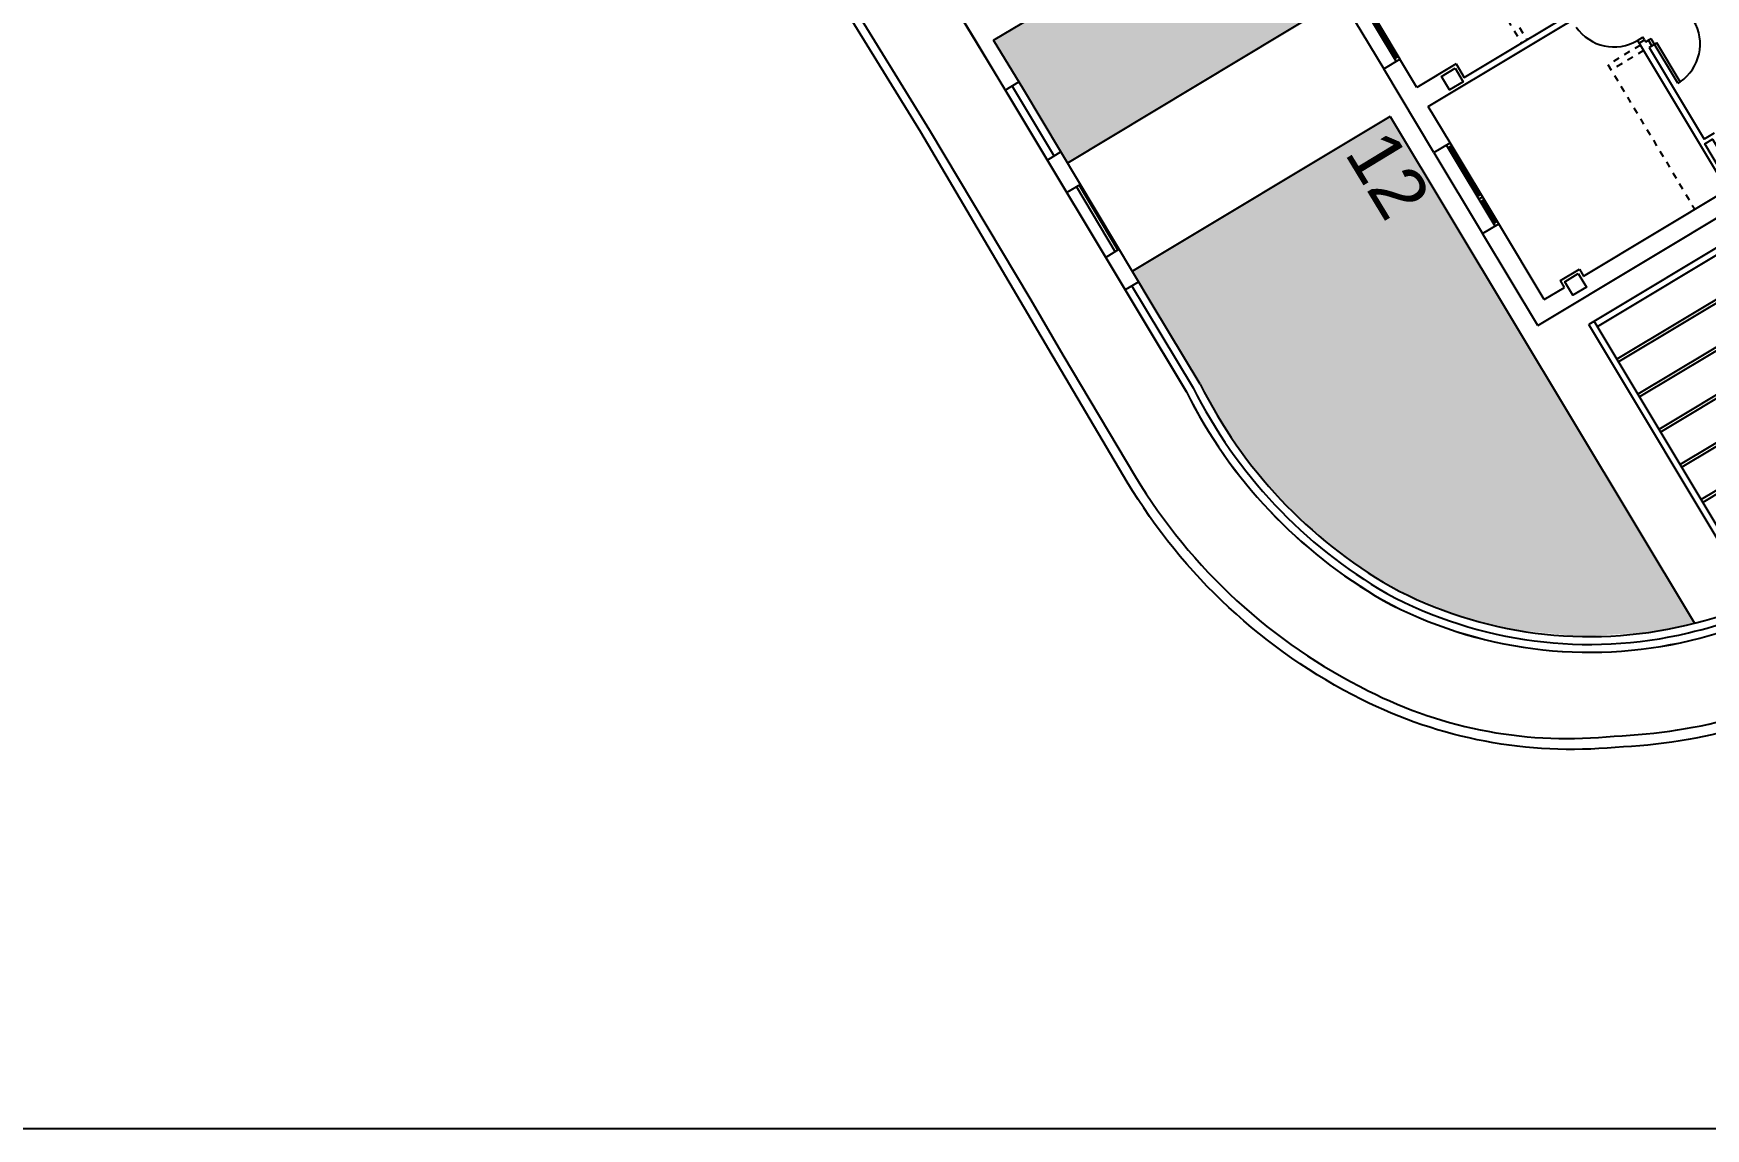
# Model space of a CAD drawing. Header units: millimetres. Extents: x 441061 to 442903, y 4515148 to 4515613.
# Drawn here: x 441777.26 to 441803.79, y 4515512.45 to 4515529.82 of the extents above; entities that cross this region are included whole.
import ezdxf
from ezdxf.enums import TextEntityAlignment as Align

# ---------------------------------------------------------------- set-up
doc = ezdxf.new("R2010")
doc.units = ezdxf.units.MM
doc.linetypes.add('RAYITAS', pattern=[0.375, 0.25, -0.125])
doc.layers.add('01_cartela', color=6, linetype='Continuous', plot=False)
doc.layers.add('01_cesped', color=7, linetype='Continuous', true_color=0x659a66)
for name, color, linetype in [('01_cotas', 254, 'Continuous'), ('01_mono PRIMERA', 2, 'Continuous'), ('01_piscinas', 254, 'Continuous'), ('01_proyección', 4, 'RAYITAS'), ('01_PÉRGOLAS', 254, 'Continuous')]:
    doc.layers.add(name, color=color, linetype=linetype)
doc.styles.add('Estilo1', font='swissel.ttf')

# ---------------------------------------------------------------- blocks, each defined once
blk = doc.blocks.new('A$C065C7C63')
at = {"layer": '01_mono PRIMERA', "color": 254}
for p, q in [((1.407, 13.1, 0), (1.407, 9.042, 0)), ((1.407, 13.1, 0), (3.107, 13.1, 0)), ((3.107, 13.1, 0), (3.107, 12.8, 0)), ((4.607, 13.1, 0), (3.107, 13.1, 0)), ((4.607, 13.1, 0), (4.607, 12.8, 0)), ((4.607, 13.1, 0), (6.157, 13.1, 0)), ((6.157, 13.1, 0), (6.157, 12.8, 0)), ((7.657, 13.1, 0), (6.157, 13.1, 0)), ((1.707, 12.8, 0), (1.707, 12.425, 0)), ((1.707, 12.8, 0), (3.107, 12.8, 0)), ((3.107, 12.87, 0), (4.607, 12.87, 0)), ((3.107, 12.8, 0), (4.607, 12.8, 0)), ((3.157, 12.87, 0), (3.157, 12.8, 0)), ((3.157, 12.842, 0), (3.557, 12.842, 0)), ((3.157, 12.828, 0), (3.557, 12.828, 0)), ((3.557, 12.87, 0), (3.557, 12.8, 0)), ((3.607, 12.87, 0), (3.607, 12.8, 0)), ((3.657, 12.87, 0), (3.657, 12.8, 0)), ((3.657, 12.842, 0), (4.557, 12.842, 0)), ((3.657, 12.828, 0), (4.557, 12.828, 0)), ((4.557, 12.87, 0), (4.557, 12.8, 0)), ((4.607, 12.8, 0), (5.282, 12.8, 0)), ((5.282, 12.8, 0), (5.282, 9.415, 0)), ((5.632, 12.075, 0), (5.632, 12.8, 0)), ((5.632, 12.8, 0), (6.157, 12.8, 0)), ((7.657, 12.87, 0), (6.157, 12.87, 0)), ((7.657, 12.8, 0), (6.157, 12.8, 0)), ((6.207, 12.87, 0), (6.207, 12.8, 0)), ((7.107, 12.842, 0), (6.207, 12.842, 0)), ((7.107, 12.828, 0), (6.207, 12.828, 0)), ((1.707, 12.075, 0), (1.707, 9.415, 0)), ((5.382, 12.075, 0), (5.382, 9.415, 0)), ((4.419, 9.415, 0), (1.707, 9.415, 0)), ((4.282, 9.315, 0), (2.582, 9.315, 0)), ((2.582, 9.13, 0), (2.582, 9.315, 0)), ((4.282, 9.315, 0), (4.282, 9.265, 0)), ((4.419, 9.315, 0), (4.382, 9.315, 0)), ((4.382, 9.315, 0), (4.382, 9.265, 0)), ((4.419, 9.415, 0), (4.419, 9.315, 0)), ((4.469, 9.415, 0), (4.419, 9.415, 0)), ((4.419, 9.315, 0), (4.469, 9.315, 0)), ((4.469, 9.415, 0), (4.469, 9.315, 0)), ((3.558, 9.215, 0), (3.558, 9.173, 0)), ((3.558, 9.215, 0), (4.382, 9.215, 0)), ((3.558, 9.173, 0), (4.282, 9.173, 0)), ((4.282, 9.265, 0), (4.382, 9.265, 0)), ((4.282, 9.265, 0), (4.282, 9.173, 0)), ((4.382, 9.215, 0), (4.382, 9.265, 0))]:
    blk.add_line(p, q, dxfattribs=at)
for points in [[(1.782, 12.125), (1.532, 12.125), (1.532, 12.375), (1.782, 12.375), (1.782, 12.125)], [(5.582, 12.125), (5.332, 12.125), (5.332, 12.375), (5.582, 12.375), (5.582, 12.125)]]:
    blk.add_lwpolyline(points, close=True, dxfattribs=at)
for points in [[(1.707, 12.425), (1.832, 12.425), (1.832, 12.075)], [(1.832, 12.075), (1.707, 12.075)], [(5.632, 12.075), (5.382, 12.075)]]:
    blk.add_lwpolyline(points, dxfattribs=at)
at = {"layer": '01_mono PRIMERA', "color": 254, "elevation": 0}
blk.add_lwpolyline([(1.832, 9.345), (2.512, 9.345), (2.512, 9.2), (1.832, 9.2)], close=True, dxfattribs=at)
at = {"layer": '01_mono PRIMERA', "color": 254}
for centre, start, end in [((5.194, 9.415, 0), 93.2758, 180), ((4.282, 9.215, 0), 183.2758, 270)]:
    blk.add_arc(centre, 0.725, start, end, dxfattribs=at)
at = {"layer": '01_proyección', "color": 120, "ltscale": 0.25}
for p, q in [((6.007, 11.015, 0), (5.382, 11.015, 0)), ((6.007, 10.915, 0), (5.382, 10.915, 0)), ((4.382, 10.015, 0), (1.707, 10.015, 0)), ((4.282, 9.415, 0), (4.282, 10.015, 0)), ((4.382, 9.415, 0), (4.382, 10.015, 0))]:
    blk.add_line(p, q, dxfattribs=at)
blk = doc.blocks.new('A$C3397442D')
at = {"layer": '01_cotas'}
for p, q in [((0, 4.7), (0, 0)), ((0, 4.7), (5.3, 4.7)), ((0.1, 4.7), (0.1, 0)), ((0.1, 4.6), (5.2, 4.6)), ((5.2, 4.7), (5.2, 0)), ((5.3, 4.7), (5.3, 0)), ((0.1, 4), (5.2, 4)), ((0.1, 3.95), (5.2, 3.95)), ((0.1, 3.35), (5.2, 3.35)), ((0.1, 3.3), (5.2, 3.3)), ((0.1, 2.7), (5.2, 2.7)), ((0.1, 2.65), (5.2, 2.65)), ((0.1, 2.05), (5.2, 2.05)), ((0.1, 2), (5.2, 2)), ((0.1, 1.4), (5.2, 1.4)), ((0.1, 1.35), (5.2, 1.35)), ((0.1, 0.75), (5.2, 0.75)), ((0.1, 0.7), (5.2, 0.7)), ((0.1, 0.1), (5.2, 0.1)), ((0, 0), (5.3, 0))]:
    blk.add_line(p, q, dxfattribs=at)

msp = doc.modelspace()

# ---------------------------------------------------------------- hatches: boundary and pattern name
at = {"layer": '01_cesped', "true_color": 0xc1d7c2}
h = msp.add_hatch(color=9, dxfattribs=at)
h.dxf.hatch_style = 1
h.paths.add_polyline_path([(441792.493, 4515529.713), (441796.585, 4515532.169), (441797.756, 4515530.219), (441793.665, 4515527.767)])
h = msp.add_hatch(color=9, dxfattribs=at)
h.dxf.hatch_style = 1
h.paths.add_polyline_path([(441794.697, 4515526.049), (441798.785, 4515528.504), (441803.613, 4515520.463), (441802.87, 4515520.317), (441801.788, 4515520.254), (441800.759, 4515520.359), (441799.885, 4515520.579), (441799.008, 4515520.935), (441798.206, 4515521.421), (441797.604, 4515521.893), (441797.046, 4515522.428), (441796.481, 4515523.102), (441795.948, 4515523.921), (441795.391, 4515524.888)])

# ---------------------------------------------------------------- linework, layer by layer
at = {"layer": '01_cartela', "color": 3, "elevation": 0}
msp.add_lwpolyline([(441758.965, 4515612.944), (441758.965, 4515512.447), (441901.943, 4515512.447), (441901.943, 4515612.944)], close=True, dxfattribs=at)
at = {"layer": '01_piscinas'}
for p, q in [((441792.214, 4515529.691), (441789.691, 4515533.848)), ((441792.493, 4515529.713), (441796.842, 4515532.324)), ((441797.756, 4515530.219), (441793.667, 4515527.764)), ((441792.758, 4515528.795), (441792.214, 4515529.691)), ((441792.972, 4515528.924), (441792.493, 4515529.713)), ((441792.677, 4515528.919), (441792.895, 4515529.05)), ((441792.786, 4515528.985), (441793.455, 4515527.875, 0)), ((441794.797, 4515525.393), (441792.758, 4515528.795)), ((441795.011, 4515525.521), (441792.972, 4515528.924)), ((441798.785, 4515528.504), (441794.695, 4515526.049)), ((441798.785, 4515528.504), (441803.613, 4515520.463)), ((441793.562, 4515527.939, 0), (441793.348, 4515527.811)), ((441793.87, 4515527.425, 0), (441793.656, 4515527.296)), ((441793.806, 4515527.386, 0), (441794.423, 4515526.357, 0)), ((441793.849, 4515527.412, 0), (441794.466, 4515526.383, 0)), ((441794.487, 4515526.395, 0), (441794.273, 4515526.267)), ((441794.796, 4515525.881, 0), (441794.581, 4515525.752)), ((441794.904, 4515525.457), (441794.689, 4515525.817)), ((441795.771, 4515524.255), (441795.011, 4515525.521)), ((441795.552, 4515524.135), (441794.797, 4515525.393)), ((441795.664, 4515524.191), (441794.904, 4515525.457))]:
    msp.add_line(p, q, dxfattribs=at)
for points in [[(441779.889, 4515550.219), (441784.675, 4515542.238), (441789.691, 4515533.848), (441792.758, 4515528.795), (441794.797, 4515525.393), (441795.552, 4515524.135, 0.146839), (441798.672, 4515520.827, 0.183488), (441803.546, 4515520.19, 0.071368), (441805.847, 4515521.097), (441806.149, 4515521.261), (441810.432, 4515523.676), (441817.443, 4515527.56), (441824.861, 4515531.641), (441833.287, 4515536.306), (441838.642, 4515539.274), (441849.165, 4515545.081)], [(441849.919, 4515543.723), (441838.138, 4515537.246), (441834.16, 4515535.054), (441830.196, 4515532.816), (441825.77, 4515530.372), (441817.8, 4515525.985), (441816.893, 4515525.515), (441813.404, 4515523.545), (441811.607, 4515522.548), (441806.279, 4515519.627, -0.121125), (441802.358, 4515518.494, -0.140664), (441798.33, 4515519.254, -0.142395), (441794.615, 4515522.7), (441793.372, 4515524.807), (441791.338, 4515528.251), (441788.242, 4515533.282), (441783.505, 4515541.201), (441778.877, 4515548.867)], [(441779.011, 4515548.99), (441783.637, 4515541.267), (441788.376, 4515533.366), (441788.887, 4515532.498), (441791.476, 4515528.283), (441793.082, 4515525.594), (441793.592, 4515524.719), (441794.744, 4515522.787, 0.142823), (441798.439, 4515519.393, 0.145776), (441802.341, 4515518.674, 0.118442), (441806.19, 4515519.754), (441811.496, 4515522.684), (441813.342, 4515523.685), (441814.191, 4515524.155), (441816.817, 4515525.628), (441817.716, 4515526.129), (441825.698, 4515530.547), (441830.098, 4515532.968), (441831.002, 4515533.446), (441834.097, 4515535.182), (441838.101, 4515537.383), (441839.015, 4515537.896), (441849.833, 4515543.88)]]:
    msp.add_lwpolyline(points, format="xyb", dxfattribs=at)
for centre, radius, start, end in [((441802.623, 4515527.678), 7.784, 206.5471, 240.0036), ((441802.623, 4515527.678), 7.659, 206.5471, 240.0036), ((441802.623, 4515527.678), 7.909, 206.6176, 240.0318), ((441801.535, 4515528.662), 8.458, 283.3488, 299.6948), ((441801.948, 4515526.925), 6.673, 241.7915, 283.3488), ((441801.535, 4515528.662), 8.708, 283.3488, 299.6775), ((441801.948, 4515526.925), 6.923, 241.7592, 283.3488), ((441801.948, 4515526.925), 6.798, 241.7915, 283.3488), ((441801.535, 4515528.662), 8.583, 283.3488, 294.3359)]:
    msp.add_arc(centre, radius, start, end, dxfattribs=at)

# ---------------------------------------------------------------- block references
at = {"layer": '01_mono PRIMERA', "rotation": 120.9802402654581}
msp.add_blockref('A$C065C7C63', (441813.083, 4515530.723, 0), dxfattribs=at)
at = {"layer": '01_PÉRGOLAS', "rotation": 210.9829887773408}
msp.add_blockref('A$C3397442D', (441806.479, 4515527.93), dxfattribs=at)

# ---------------------------------------------------------------- texts
at = {"layer": '01_piscinas', "color": 251, "style": 'Estilo1', "text_generation_flag": 6}
msp.add_text('12', height=0.8486, rotation=121.2638, dxfattribs=at).set_placement((441798.392, 4515527.36), align=Align.CENTER)

doc.saveas('drawing.dxf')
